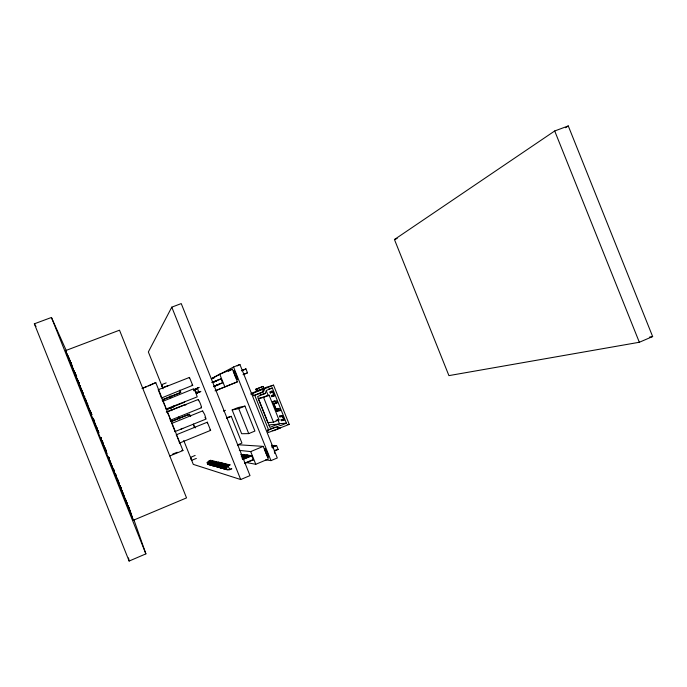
<?xml version="1.0" encoding="UTF-8"?>
<svg xmlns="http://www.w3.org/2000/svg" width="687" height="687" viewBox="0 0 687 687"><rect width="100%" height="100%" fill="white"/><g stroke="black" fill="none" stroke-linecap="round" stroke-linejoin="round"><path stroke-width="1.03" d="M158.388 390.036L161.471 398.005L192.704 385.33L189.466 377.421L158.122 389.769M165.971 409.074L197.212 396.88L195.314 391.161L193.854 388.713L162.682 401.397M202.699 411.127L204.666 414.493L206.074 419.061L174.833 431.642M108.915 459.122L111.612 465.76M185.885 404.892L185.533 404.428L185.55 404.918M170.333 420.281L201.497 407.743C201.926 406.661 197.616 396.871 198.388 400.736M253.563 395.652L262.236 392.148L263.55 389.031L264.83 388.653L263.507 391.796L254.765 395.326L253.563 395.652L252.67 393.428L250.609 394.012M277.462 424.265L269.931 427.374L257.608 396.554L265.165 393.496L266.479 390.362L272.335 387.992L286.41 423.183L280.571 425.597L277.462 424.265L270.798 424.712L268.986 425.459M183.738 440.504L193.287 464.378L240.699 479.535L250.008 475.61L181.239 303.585L171.784 307.158L148.349 351.959L163.068 388.773M169.801 455.962L182.94 450.56L155.786 382.616L148.555 385.914M231.845 468.843C229.896 469.805 225.843 471.033 225.791 467.572L227.758 465.537L229.724 464.721M222.7 466.765L223.747 468.843L222.7 466.765L224.623 464.79L226.581 463.974M227.26 469.247L225.035 469.195L224.22 467.169L226.169 465.159L228.153 464.335M221.746 467.486L222.202 467.607L219.162 467.581L218.389 465.649L220.252 463.742L222.219 462.918M219.806 466.018L220.819 468.036L219.806 466.018L221.686 464.086L223.636 463.27M222.047 468.371L225.173 468.405L222.047 468.371L221.257 466.396L223.163 464.438L225.13 463.613M219.419 466.859L216.457 466.834L215.701 464.944L217.521 463.081L219.488 462.265M219.892 467.246L217.813 467.203L217.049 465.297L218.895 463.416L220.836 462.6M211.879 463.948L212.807 465.829L211.879 463.948L213.64 462.153L215.993 461.441M216.766 466.147L213.872 466.121L213.133 464.275L214.919 462.463L216.886 461.647M217.152 466.507L215.125 466.464L214.387 464.601L216.182 462.763L218.131 461.956M211.768 464.807L209.011 464.781L208.307 463.021L210.016 461.286L212.369 460.556M212.12 465.142L210.196 465.108L209.483 463.33L211.21 461.57L213.545 460.848M214.189 465.451L211.373 465.434L210.651 463.631L212.395 461.853L214.756 461.132M207.156 462.72L208.041 464.515L207.156 462.72L208.857 461.003L210.806 460.196M194.902 390.293L197.298 388.181L198.904 392.183L195.718 392.346L194.902 390.293L197.298 388.181M194.395 390.25L196.096 388.799L193.914 390.783M207.345 462.772L209.217 461.097L209.896 462.789M208.307 463.021L210.394 461.372L211.081 463.09M209.483 463.33L211.596 461.664M210.651 463.631L212.781 461.947L213.485 463.699M212.077 464L214.043 462.248L214.748 464.026M213.133 464.275L215.332 462.557L216.044 464.352M214.387 464.601L218.552 462.05M215.701 464.944L219.926 462.368M217.049 465.297L221.283 462.703M218.389 465.649L222.674 463.021M220.038 466.078L224.108 463.382M221.257 466.396L225.611 463.725M222.94 466.834L227.071 464.086M224.22 467.169L228.616 464.464M225.791 467.572L230.239 464.841M394.45 239.523L554.701 130.977L568.278 125.944L652.65 336.553L639.339 342.263L448.92 375.617L394.45 239.523L397.172 238.483M565.607 127.73L568.278 125.944M193.373 424.077L195.263 427.932M211.304 378.692L219.754 374.166L232.369 369.159L237.427 381.817L215.838 390.611M211.673 378.683L233.546 366.995L239.909 364.479L277.29 457.971L270.979 460.625L265.714 459.843M237.152 365.931L239.909 364.479M228.393 371.238L232.369 369.159M194.567 389.589L198.054 388.018M218.998 379.731L219.471 379.499M220.493 379.001L220.965 378.769L222.562 382.753L222.073 382.968M179.427 443.098L210.626 430.371L207.328 422.196L207.371 423.149M195.718 392.346L198.904 392.183M243.542 369.967L244.1 369.7L241.549 370.765M245.336 369.117L245.912 368.842L247.5 372.809L246.916 373.067M196.491 393.299L200.441 391.727M197.298 392.93L200.887 391.392M216.311 385.57L216.749 385.373M217.71 384.935L218.157 384.737M219.101 384.308L219.557 384.102M220.57 383.647L221.042 383.44M243.327 374.647L243.885 374.406M245.671 373.616L243.112 374.664M66.519 351.177L51.448 317.471L34.35 323.809L129.13 561.056L145.893 553.868L133.922 519.836M133.304 520.274L186.538 497.895L119.512 330.189L65.523 350.628L133.304 520.274L129.336 508.681M231.321 468.706L229.355 469.53L229.87 469.668L227.758 465.537M245.061 462.961L251.923 460.092M274.499 450.646L276.466 449.83M244.649 463.485L253.52 459.775M274.207 451.119L278.149 449.47L276.569 445.511L271.94 447.108M246.547 462.557L255.779 464.292L268.299 459.036L263.241 446.378L237.453 444.687M239.325 450.38L250.703 451.591L263.241 446.378M241.189 455.962L244.108 454.751M241.721 456.039L244.658 454.82M241.91 456.623L245.852 454.983M242.451 456.709L247.406 454.648M242.219 457.456L247.105 455.412M241.79 457.946L248.66 455.086M243 458.143L249.922 455.249M271.7 446.172L274.362 445.382L272.413 446.198M243.215 458.375L250.025 455.533M242.485 459.397L251.322 455.704M243.052 459.491L251.923 455.79M272.619 447.151L276.569 445.511M241.446 455.215L243.421 454.39M276.603 424.832L279.411 423.673L286.41 423.183M191.707 460.29L190.488 457.37L191.673 460.307L196.362 458.401M251.399 393.333L266.376 387.288L273.529 385.141L289.227 424.394L268.308 432.535L267.415 430.302L275.109 427.125M267.415 430.302L277.445 426.653L280.554 427.984M237.384 444.97L241.944 443.081L231.253 416.331L226.427 417.756M279.772 428.224L274.019 430.603L272.318 430.663M279.832 416.846L282.537 416.554L283.679 419.405L280.957 419.654L281.352 420.65L284.272 420.401L282.314 415.515L279.437 415.85L279.832 416.846L281.799 416.039M273.478 422.187L278.999 419.912L269.098 395.162L258.286 398.683L267.861 422.642L273.478 422.187L263.568 397.404L258.286 398.683M190.557 457.405L195.151 455.429M248.728 433.609L254.911 431.067L244.933 406.111L238.054 407.571L232.154 409.967L241.652 433.729L248.728 433.609L238.741 408.619L232.154 409.967M281.352 420.65L283.319 419.843M277.565 402.419L273.907 403.544L276.14 409.143L278.098 408.336M275.865 403.698L274.714 400.83L272.765 401.629L276.586 411.178L280.451 410.096M172.592 454.159L177.237 452.261M215.031 390.851L237.427 381.817M226.676 418.185L231.253 416.331M223.481 411.118L225.473 410.311M271.751 396.639L273.718 395.841L273.495 394.802L271.356 395.643L271.751 396.639L274.508 395.987L272.559 391.109L269.828 391.839L270.231 392.835L272.37 391.994L270.403 392.792M180.879 429.135L182.802 428.353M263.568 397.404L269.098 395.162M238.741 408.619L244.933 406.111M207.328 422.196L176.19 434.837L176.645 435.592M170.642 421.672L188.521 414.527M171.106 421.629L189.423 414.261L190.677 416.502M256.543 391.221L255.762 389.246L263.069 386.446L263.851 388.413L256.844 391.109M255.762 389.246L263.069 386.446M202.708 410.86L171.664 423.45M252.67 393.428L263.55 389.031M263.722 389.1L273.529 385.141M214.292 386.274L218.286 384.686M213.571 386.729L217.831 384.883M166.314 409.504L184.657 402.17L184.537 401.457M166.494 409.65L174.361 406.506L174.24 405.897M166.28 412.011L185.533 404.428M167.027 411.977L198.217 399.49M211.587 378.966L214.207 377.927M162.398 399.722L180.758 392.432L180.166 390.242M162.038 400.023L179.857 392.938L179.745 392.234M196.92 388.378L199.282 387.391M211.742 382.479L221.111 378.709M241.386 370.688L245.912 368.842M212.661 382.255L219.608 379.447M193.82 389.967L196.534 388.799M212.764 382.436L217.195 380.581M213.331 382.247L216.302 381.062M213.777 386.257L222.7 382.693M243.533 374.389L247.5 372.809M213.82 386.412L220.201 383.793M146.692 386.644L142.029 388.481L155.786 382.616M166.168 382.899L161.488 384.746L162.63 387.691L168.298 385.501M210.626 430.371L209.999 429.667M262.571 388.799L263.851 388.413M268.651 389.048L272.335 387.992M262.236 392.148L263.507 391.796M260.004 394.862L265.165 393.496M270.231 392.835L272.791 392.165L273.924 395.016L271.356 395.643M272.765 401.629L276.457 400.873L277.273 402.9L273.907 403.544M649.49 337.119L652.65 336.553M276.14 409.143L279.557 408.602L280.365 410.637L276.586 411.178M276.105 420.178L278.999 419.912M192.704 385.613L192.051 384.823M287.278 424.514L289.227 424.394M223.498 468.774L225.284 468.706M225.035 469.195L226.839 469.127M226.616 469.633L228.445 469.564M215.125 466.464L216.8 466.413M217.813 467.203L219.522 467.143M219.162 467.581L220.888 467.521M220.587 467.967L222.33 467.907M207.86 464.464L209.423 464.412M210.196 465.108L211.794 465.056M212.609 465.769L214.241 465.717M195.709 392.792L197.676 392.749M180.758 392.432L180.226 391.727M271.545 445.228L272.215 445.27M277.445 449.418L278.149 449.47M240.673 454.347L241.197 454.425M242.288 454.571L242.82 454.639M243.988 454.794L244.538 454.871M245.731 455.034L246.29 455.112M247.466 455.266L248.041 455.344M249.295 455.515L249.888 455.593M251.176 455.764L251.785 455.85L253.374 459.835L252.764 459.74M181.875 450.363L182.94 450.56M217.521 463.081L218.681 465.022M218.895 463.416L219.333 463.519M220.252 463.742L221.454 465.726M221.686 464.086L222.15 464.197M223.163 464.438L224.4 466.482M224.623 464.79L225.104 464.901M226.169 465.159L227.457 467.254M276.835 427.056L279.145 428.044M201.497 407.743L201.051 407.202M161.514 384.754L162.682 387.7M101.367 439.663L100.611 438.066L102.586 442.917M170.745 397.799L170.419 396.124M34.35 323.809L36.025 326.497M167.164 412.114L167.731 413.196M100.688 438.023L100.783 438.538M173.21 406.197L173.639 406.807L173.528 406.206M204.992 417.404L205.387 418.177M90.572 412.724L89.619 410.233M170.522 397.387L169.929 396.116M163.205 401.929L163.566 402.694M86.133 400.71L85.815 400.152M172.154 424.326L174.541 430.182M65.523 350.628L70.486 361.525M179.539 390.268L179.9 391.075M74.548 372.577L74.205 371.77M114.523 472.416L114.025 470.904M176.997 436.339L177.409 437.258M179.573 419.01L178.517 417.043L178.8 418.185M90.598 412.346L90.967 413.265L89.971 411.015M129.637 510.055L129.328 509.299M168.126 414.055L169.002 416.142M116.395 476.847L116.558 477.319M69.799 360.443L69.275 359.164L69.533 359.859M85.772 400.014L86.253 401.174M106.433 451.977L106.33 451.66M124.295 496.684L127.782 505.976M163.978 403.638L164.854 405.777M91.491 414.141L91.809 414.733M127.293 503.185L127.232 502.978M116.567 477.508L119.933 486.576M75.51 374.561L75.75 375.136L75.579 374.681M77.932 380.572L77.691 380.023L77.871 380.486M84.054 395.532L84.252 396.004M108.958 458.684L108.744 458.16L110.839 464M70.005 360.769L70.237 361.319M101.187 437.808L101.272 438.237M81.324 390.079L81.659 390.86L81.152 389.546M82.071 391.676L80.86 388.936M84.518 397.756L84.192 396.974L84.681 398.254M92.943 418.598L92.651 417.894L94.342 422.213M113.51 469.075L113.724 469.59M115.622 474.305L115.828 474.811M73.861 371.126L73.088 369.245M76.343 377.292L75.982 376.424L76.437 377.627M82.26 391.933L82.603 392.741L81.633 390.25M101.083 437.92L101.315 438.486M122.063 491.334L122.26 491.755M130.212 511.712L129.534 510.046M82.56 392.466L82.99 393.453M85.154 398.872L85.48 399.679M98.361 432.003L98.67 432.758M101.315 438.881L100.895 437.859L101.229 438.744M106.262 451.78L106.648 452.716L105.781 450.474M116.386 476.598L116.017 475.713L116.412 476.744M123.66 494.82L123.918 495.456M70.83 362.59L71.182 363.466M78.378 381.474L78.713 382.315M77.64 380.057L77.184 378.992M86.004 400.761L85.42 399.345L85.978 400.804M93.466 419.25L93.784 420.023M93.312 419.079L93.681 419.98M101.478 439.07L100.972 437.851L101.47 438.95M98.344 431.737L98.705 432.621M101.358 439.208L100.749 437.937L101.083 438.581M113.475 469.195L113.793 469.977L113.295 468.852M120.929 487.839L121.238 488.594M100.783 438.701L103.299 444.953M106.064 451.78L106.485 452.81M109.456 460.153L108.829 458.624L109.534 460.719M114.102 471.643L114.703 473.12L114.506 472.579M117.623 480.591L117.022 479.131L117.245 479.724M121.908 490.69L121.092 488.697M122.174 491.849L122.741 493.197M124.089 496.108L124.407 496.881M128.375 506.491L128.787 507.478L128.452 506.594M71.542 364.17L71.929 365.123M76.231 375.987L76.618 376.923M78.936 382.685L79.314 383.612M87.395 403.278L87.781 404.222M91.526 413.866L91.903 414.802M94.188 420.47L94.566 421.389M69.396 359.644L68.528 357.541L68.949 358.631M76.927 378.52L77.863 380.71M88.262 407.314L90.323 412.106M115.571 473.97L115.905 474.803M89.576 410.508L90.332 412.337L88.941 409.04M97.88 430.818L98.619 432.853L98.413 432.046M120.225 485.7L120.56 486.525M123.085 492.974L123.454 493.876M109.456 459.68L108.623 457.636L109.508 459.929M120.903 488.002L121.341 489.092M71.199 363.698L70.649 362.324L71.268 363.758M74.144 371.409L75.175 373.926L74.892 373.178M82.303 391.616L83.445 394.407L82.38 391.659L82.732 392.801M69.284 359.576L67.773 355.883L69.353 359.911M73.741 370.619L70.22 362.35M76.815 378.443L78 381.148M81.805 390.817L80.482 387.52M85.978 401.131L84.75 398.151M93.32 419.302L94.42 422.033M98.095 430.912L98.567 432.08M80.233 387.382L81.332 389.873M89.877 411.024L87.12 404.634M93.733 420.77L92.556 417.945M97.949 431.23L96.506 427.881M109.542 459.672L108.546 457.224L108.821 457.946M113.303 468.972L113.75 470.088M116.721 477.654L117.838 480.411M88.666 408.499L90.031 411.814L89.86 411.367M97.228 429.667L98.533 432.853L96.575 428.138M109.362 459.672L110.727 463.304M105.48 450.328L106.768 453.738L105.6 450.483M113.535 470.243L114.927 473.91L114.119 471.591M118.447 482.892L117.297 480.058L118.559 483.304M130.255 512.339L131.354 515.035L128.091 506.525M177.856 438.306L178.697 440.453M89.877 410.354L90.495 411.882M70.014 361.173L70.735 362.968M78.146 381.311L79.512 384.711M81.418 389.615L82.054 391.212M89.336 409.443L90.057 411.024M101.942 441.088L102.629 442.806M104.939 448.267L105.575 449.856M112.702 467.71L113.338 469.281M124.888 498.066L126.202 501.338M127.937 505.615L128.512 507.04M71.044 364.393L73.286 369.915L71.628 365.682M80.714 388.344L78.67 383.492M85.145 399.525L87.086 404.119M94.445 422.539L92.144 417.129L93.458 420.238M104.75 448.276L106.725 453.368L106.494 452.527M112.848 468.534L113.707 470.432M117.288 479.268L117.881 480.737M117.906 481.046L119.641 485.606M120.173 486.885L121.625 490.235M125.12 498.865L125.695 500.316M128.237 506.585L128.855 508.122M105.54 450.724L103.986 446.602M113.037 469.255L113.741 470.999M120.938 488.792L123.145 494.468L122.123 491.609M127.018 504.069L125.223 499.647L125.893 501.398M554.701 130.977L639.339 342.263M271.794 391.04L272.198 392.037M277.771 408.473L278.536 410.379M266.281 390.834L268.274 395.806M277.823 419.688L279.411 423.673M257.29 388.773L258.08 390.74M254.765 395.326L268.729 430.26M233.546 366.995L270.979 460.625M219.754 374.166L224.829 386.858M250.703 451.591L255.779 464.292M171.784 307.158L240.699 479.535M195.091 390.19L195.915 392.251M226.049 467.641L226.873 469.702M224.477 467.229L225.284 469.264M221.497 466.456L222.287 468.44M218.621 465.709L219.393 467.641M217.272 465.357L218.037 467.272M215.916 465.005L216.671 466.894M214.593 464.661L215.34 466.525M213.339 464.335L214.078 466.181M210.849 463.682L211.57 465.485M209.681 463.382L210.394 465.159M208.496 463.072L209.2 464.833M170.616 407.674L171.81 410.654M81.555 389.538L82.26 391.307M72.753 367.949L73.492 369.795M86.605 402.462L87.326 404.257M94.849 422.874L95.57 424.678M118.542 482.171L119.289 484.043M126.52 502.077L127.258 503.923M70.014 361.405L70.813 363.38M78.713 382.925L79.477 384.849M79.701 385.57L80.903 388.112M88.606 407.631L83.754 396.133L88.571 407.769M94.66 422.84L95.897 425.708M96.532 427.469L97.253 429.272M103.454 444.558L105.18 449.1M110.057 461.166L110.762 462.918M111.62 465.245L112.393 467.16M118.576 482.48L120.319 487.006M126.391 502.034L130.796 513.387L130.539 512.691M70.048 361.731L66.983 354.149L69.396 360.289M78.945 383.75L75.364 375.136L76.953 378.923M79.177 384.522L82.139 391.822M94.196 422.162L95.218 424.489M95.716 425.906L96.661 428.027M109.293 459.612L111.5 465.228M112.075 466.619L113.106 468.929M95.562 425.785L98.404 432.776L98.215 432.278M104.012 446.928L104.819 448.929M112.256 467.297L115.158 474.743L110.521 462.72M128.246 507.384L125.661 501.012L127.73 506.276M129.362 510.381L130.152 512.347M74.9 372.302L76.094 375.282M90.014 410.139L91.208 413.127M102.346 441.002L103.539 443.991M105.128 447.976L106.322 450.964M117.468 478.839L118.662 481.827M120.251 485.812L121.444 488.801M125.189 498.53L125.91 500.342M96.317 426.55L97.047 428.379M118.241 481.578L118.997 483.459M127.147 503.914L130.118 511.42M79.907 385.854L78.447 382.187M88.091 406.163L88.846 408.052M94.943 423.252L95.682 425.107M96.206 426.704L97.597 430.225M102.921 443.467L104.922 448.534M111.363 464.652L112.144 466.61M118.619 482.97L120.122 486.568M126.709 503.004L127.481 505.16M70.108 361.809L71.603 365.372M73.02 368.679L69.954 360.915M78.163 381.723L81.143 389.271M87.876 406.111L88.966 408.602M94.909 423.879L96.781 428.387M102.432 442.462L105.6 450.724M118.928 484L123.548 495.748L120.74 488.612M129.062 509.428L129.86 511.429M77.064 379.473L77.846 381.422M51.448 317.471L145.893 553.868M87.026 403.217L87.696 404.901M112.994 468.508L113.613 470.071M120.027 485.898L120.706 487.607M120.878 488.466L121.556 490.183M125.979 501.158L124.836 498.264M128.855 508.432L130.118 511.626M79.409 384.377L78.232 381.414M96.652 427.606L98.645 432.415M102.037 441.002L102.706 442.694M104.467 447.16L106.537 452.862M112.9 468.5L114.317 472.321M118.782 483.159L116.979 478.401M121.213 489.539L122.484 492.759M126.013 501.467L131.947 516.753L130.582 513.266M73.217 368.953L73.904 370.671M87.069 403.776L85.076 398.726M101.762 440.771L102.397 442.634M109.972 461.561L110.667 463.313M119.28 485.134L116.764 478.264M69.439 359.876L70.074 361.474M94.136 421.947L92.693 418.563M102.389 442.866L100.525 438.117M76.386 377.756L77.614 380.589M84.819 398.864L85.506 400.598M128.349 506.525L128.821 507.727M121.436 489.668L121.934 490.913M126.477 502.884L124.811 498.393M74.711 372.474L75.227 373.78M97.451 430.079L98.653 432.922M101.719 440.899L100.86 438.478M85.085 399.018L85.6 400.323M77.519 380.1L76.695 377.996M72.994 368.867L73.818 370.98M116.094 475.73L116.507 476.778M105.867 450.062L106.262 451.05M98.25 431.187L98.67 432.269M117.425 479.732L116.618 477.671M93.346 419.216L93.733 420.204M75.673 374.69L76.068 375.686M76.334 376.141L76.678 377.017M78.893 382.625L79.245 383.518M90.572 412.2L90.959 413.17M93.234 419.164L93.681 420.315M123.05 492.94L123.394 493.824M94.282 420.564L94.591 421.363M84.57 396.365L84.879 397.155M70.134 361.122L70.486 362.015M123.694 494.958L124.004 495.739M114.094 471.291L114.403 472.089M74.136 371.512L74.574 372.655M121.049 488.079L121.298 488.715M121.711 490.157L121.968 490.819M93.389 419.104L93.638 419.748M90.572 412.423L90.916 413.316M100.998 437.937L101.212 438.486M93.569 419.345L93.767 419.86M193.974 426.387L194.318 427.288M169.414 417.224L170.359 420.143M165.249 406.833L165.833 408.533M179.041 441.406L179.453 442.763M193.691 425.562L193.356 424.377M189.715 415.575L189.423 414.261M193.966 389.555L194.189 390.328M174.773 430.929L174.927 431.676M188.53 415.18L188.427 414.51M189.466 378.288L189.354 377.438M128.512 557.93L129.13 561.056M272.172 447.065A4.8 0.696 67.6 0 1 272.662 448.001M274.448 452.467A4.8 0.696 67.6 0 1 274.697 453.377M108.847 457.74L108.563 457.035L108.821 457.74M233.898 372.208A4.792 0.661 68.3 0 0 237.144 379.542A4.792 0.661 68.3 0 0 235.718 373.771A4.792 0.661 68.3 0 0 233.898 372.208M265.079 450.483A4.809 0.661 67.6 0 0 268.394 457.25A4.809 0.661 67.6 0 0 266.384 450.655A4.809 0.661 67.6 0 0 265.079 450.483"/></g></svg>
